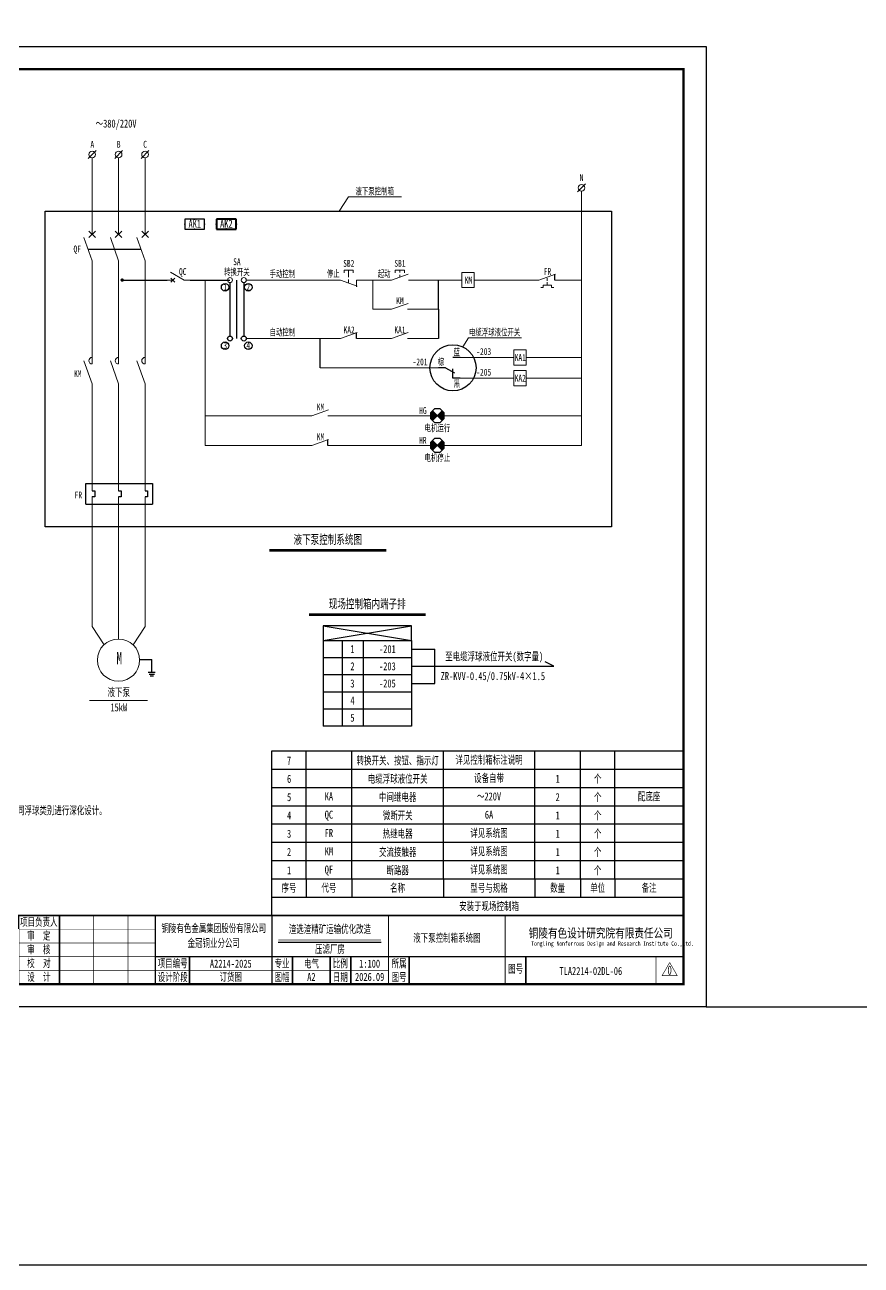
# Model space of a CAD drawing. Header units: millimetres. Extents: x 257344 to 1270023, y 272924 to 540726.
# Drawn here: x 736998 to 773584, y 272924 to 327158 of the extents above; entities that cross this region are included whole.
import ezdxf
from ezdxf.enums import TextEntityAlignment as Align

# ---------------------------------------------------------------- set-up
doc = ezdxf.new("R2010")
doc.units = ezdxf.units.MM
doc.linetypes.add('DASHED', pattern=[0.75, 0.5, -0.25])
doc.linetypes.add('常规', pattern=[20, 10, 0, 10])
for name, color, linetype, lineweight in [('01', 7, 'Continuous', 50), ('1轮廓实线层', 7, 'Continuous', 18), ('_0', 7, 'Continuous', 25), ('CAXA0层', 7, 'Continuous', 25), ('MX', 3, 'Continuous', 0), ('SW', 8, 'Continuous', 20), ('TEXT', 4, 'Continuous', 0)]:
    doc.layers.add(name, color=color, linetype=linetype, lineweight=lineweight)
for name, color, linetype in [('4虚线层', 6, 'DASHED'), ('动力平面导线层', 3, '常规'), ('动力平面设备层', 1, 'Continuous'), ('图框', 7, 'Continuous'), ('标注-照明', 7, 'Continuous'), ('照明平面导线层', 3, 'Continuous'), ('照明平面设备层', 1, 'Continuous'), ('电气-接地设计-接地线', 3, '接地线')]:
    doc.layers.add(name, color=color, linetype=linetype)
doc.styles.add('HZ', font='', dxfattribs={"width": 0.75})
doc.styles.add('标准', font='', dxfattribs={"width": 0.667})
doc.styles.get('HZ').set_extended_font_data('SimSun')
doc.styles.get('标准').set_extended_font_data('NSimSun')
doc.linetypes.add('接地线', pattern='A,500,[136,EESLTYPE.shx,S=100,R=0,X=0,Y=0],500,-200,60,-200', length=1460)

# ---------------------------------------------------------------- blocks, each defined once
blk = doc.blocks.new('HHG')
at = {"layer": '01', "color": 3, "lineweight": 30}
for p, q in [((320, 0), (0, 0)), ((320, 0), (708, -224)), ((959, 450), (640, 450)), ((640, -452), (640, -42)), ((959, -452), (640, -452))]:
    blk.add_line(p, q, dxfattribs=at)
blk = doc.blocks.new('*U31')
at = {"layer": '1轮廓实线层'}
for p, q in [((0, 5), (-3.5, 11.06)), ((0, 10), (-0.88, 10.88)), ((0, 15), (0, 10)), ((0, 10), (0.88, 10.88)), ((0, 10), (-0.88, 9.12)), ((0, 10), (0.88, 9.12)), ((0, 5), (0, 0))]:
    blk.add_line(p, q, dxfattribs=at)
blk = doc.blocks.new('PLA1')
at = {"color": 0, "linetype": 'ByBlock', "lineweight": -2}
for p, q in [((-500, 500), (-500, 0)), ((500, 500), (-500, 500)), ((-500, 0), (500, 0)), ((500, 0), (500, 500))]:
    blk.add_line(p, q, dxfattribs=at)
for p in [(-500, 250), (0, 500), (0, 0), (500, 250)]:
    blk.add_point(p, dxfattribs=at)
blk = doc.blocks.new('3')
at = {"layer": 'TEXT', "color": 7, "lineweight": 25, "style": 'HZ', "width": 0.75}
for s, height, p in [('铜陵有色设计研究院有限责任公司', 400, (221501, 249018)), ('Tongling Nonferrous Design and Research Institute Co.,Ltd.', 200, (221613, 248659))]:
    blk.add_text(s, height=height, dxfattribs=at).set_placement(p)
blk = doc.blocks.new('铜陵有色图签02')
at = {"layer": '图框', "linetype": 'Continuous', "lineweight": 50}
for p, q in [((-38401, 3003), (-38401, 1)), ((-29100, 3001), (-29100, 0))]:
    blk.add_line(p, q, dxfattribs=at)
at = {"layer": '图框', "color": 7, "linetype": 'Continuous', "lineweight": 25}
for p, q in [((-36201, 3010), (-36201, 9)), ((-34701, 3010), (-34701, 9)), ((-33401, 3017), (-33401, 16)), ((-31901, 3017), (-31901, 16)), ((-30601, 3017), (-30601, 16)), ((-29100, 1201), (-37501, 1201))]:
    blk.add_line(p, q, dxfattribs=at)
at = {"layer": '图框', "color": 7, "linetype": 'Continuous', "lineweight": 35}
for p, q in [((-27300, 3001), (-27300, 1)), ((-21600, 1197), (-21600, -3)), ((-17100, 1200), (-17100, 0)), ((-15450, 0), (-15450, 1200)), ((-14550, 1200), (-14550, 0)), ((-12000, 1201), (-12000, 1)), ((-6900, 1202), (-6900, 2))]:
    blk.add_line(p, q, dxfattribs=at)
at = {"layer": '图框', "lineweight": 25}
blk.add_line((-17723, 1830), (-13223, 1830), dxfattribs=at)
at = {"layer": '图框', "lineweight": 70, "const_width": 70}
blk.add_lwpolyline([(-17980, 3001), (0, 3001), (-38401, 3001)], dxfattribs=at)
at = {"layer": '图框', "color": 7, "linetype": 'Continuous', "lineweight": 25, "const_width": 25}
for points in [[(-37501, 3000), (-37501, 0)], [(-25800, 3001), (-25800, 1)], [(-24300, 3001), (-24300, 1)], [(-23100, 2401), (-37501, 2401)], [(-23100, 1801), (-37501, 1801)], [(-23100, 1201), (-29100, 1201)], [(-12900, 600), (-18000, 600), (-37501, 600)], [(-602, 943), (-932, 371), (-272, 371), (-602, 943)]]:
    blk.add_lwpolyline(points, dxfattribs=at)
at = {"layer": '图框', "linetype": 'Continuous', "lineweight": 50, "const_width": 50}
for points in [[(-23100, 3001), (-23100, 1)], [(-18000, 3000), (-18000, 0)]]:
    blk.add_lwpolyline(points, dxfattribs=at)
at = {"layer": '图框', "lineweight": 50, "const_width": 50}
for points in [[(-12900, 3001), (-12900, 1)], [(-7800, 3001), (-7800, 1)], [(0, 3000), (0, 0)], [(-23100, 1200), (0, 1200)]]:
    blk.add_lwpolyline(points, dxfattribs=at)
at = {"layer": '图框', "lineweight": 25, "const_width": 35}
blk.add_lwpolyline([(-17723, 1930), (-13223, 1930)], dxfattribs=at)
at = {"layer": '图框', "color": 7, "linetype": 'Continuous', "lineweight": 35, "const_width": 25}
blk.add_lwpolyline([(-1200, 1201), (-1200, 0)], dxfattribs=at)
at = {"layer": '图框', "linetype": 'Continuous', "lineweight": 70, "const_width": 70}
blk.add_lwpolyline([(-38401, 1), (0, 0)], dxfattribs=at)
at = {"layer": '图框', "lineweight": 25}
blk.add_blockref('3', (-228268, -246986), dxfattribs=at)
at = {"layer": 'TEXT', "color": 7, "lineweight": 25, "style": '标准', "width": 0.667}
for s, height, p in [('总  图', 300, (-36862, 2555)), ('建  筑', 300, (-34062, 2562)), ('热  工', 300, (-31262, 2562)), ('项目负责人', 350, (-28197, 2541)), ('会', 300, (-37942, 2054)), ('冶  炼', 300, (-36862, 1955)), ('化  工', 300, (-34062, 1962)), ('给排水', 300, (-31262, 1962)), ('审  定', 350, (-28197, 1941)), ('签', 300, (-37942, 1404)), ('选  矿', 300, (-36862, 1355)), ('暖  通', 300, (-34062, 1362)), ('自  控', 300, (-31262, 1362)), ('审  核', 350, (-28197, 1341)), ('栏', 300, (-37942, 754)), ('采  矿', 300, (-36862, 754)), ('机  械', 300, (-34062, 761)), ('电  气', 300, (-31262, 761)), ('校  对', 350, (-28197, 741)), ('项目编号', 350, (-22343, 730)), ('专业', 350, (-17559, 730)), ('比例', 350, (-15009, 730)), ('所属', 350, (-12438, 730)), ('图号', 350, (-7339, 495)), ('专  业', 300, (-36862, 170)), ('签  字', 300, (-35449, 170)), ('专  业', 300, (-34062, 177)), ('签  字', 300, (-32649, 177)), ('专  业', 300, (-31262, 177)), ('签  字', 300, (-29849, 177)), ('设  计', 350, (-28197, 139)), ('设计阶段', 350, (-22343, 130)), ('图幅', 350, (-17559, 130)), ('日期', 350, (-15009, 130)), ('图号', 350, (-12438, 130))]:
    blk.add_text(s, height=height, dxfattribs=at).set_placement(p, align=Align.CENTER)

msp = doc.modelspace()

# ---------------------------------------------------------------- hatches: boundary and pattern name
at = {"linetype": 'ByBlock', "lineweight": 25}
h = msp.add_hatch(dxfattribs=at)
h.set_pattern_fill('ANSI31', color=3, scale=184.8, style=0)
h.set_pattern_definition([(45, (190640.306, 312262.293), (-16.3341666, 16.3341666), [])])
h.paths.add_polyline_path([(755042.7, 310067.3), (754833.8, 310276.6, 0.1991281), (754747, 310067.3, 0.1986966), (754833.4, 309858.4)])
h.paths.add_polyline_path([(755251.9, 310276.2), (755042.7, 310067.3), (755251.6, 309858.1, 0.1991281), (755338.3, 310067.3, 0.1986966)])
h = msp.add_hatch(dxfattribs=at)
h.set_pattern_fill('ANSI31', color=1, scale=184.8, style=0)
h.set_pattern_definition([(45, (190640.22, 310962.293), (-16.3341666, 16.3341666), [])])
h.paths.add_polyline_path([(755042.6, 308767.3), (754833.7, 308976.6, 0.1991281), (754746.9, 308767.3, 0.1986966), (754833.3, 308558.4)])
h.paths.add_polyline_path([(755251.8, 308976.2), (755042.6, 308767.3), (755251.5, 308558.1, 0.1991281), (755338.3, 308767.3, 0.1986966)])

# ---------------------------------------------------------------- linework, layer by layer
at = {"color": 0, "linetype": 'ByBlock', "lineweight": 20}
for p, q in [((759487.6, 315995.8), (756655.8, 315995.8)), ((759563.7, 315669.5), (759672.2, 315669.5)), ((759672.2, 315669.5), (759672.2, 315778)), ((759672.2, 315778), (760034, 315778)), ((759853.1, 316086.2), (759853.1, 315965.6)), ((759853.1, 315898.6), (759853.1, 315778)), ((760034, 315778), (760034, 315669.5)), ((760034, 315669.5), (760142.5, 315669.5)), ((761349, 312611.2), (758925.2, 312611.2)), ((761349, 311709.3), (758925.2, 311709.3))]:
    msp.add_line(p, q, dxfattribs=at)
at = {"color": 3, "linetype": 'ByBlock', "lineweight": 25}
for p, q in [((755251.9, 310276.2), (754833.4, 309858.4)), ((755251.6, 309858.1), (754833.8, 310276.6)), ((750045.3, 300885.6), (753912.4, 300234.8)), ((750045.3, 300234.8), (753912.4, 300885.6)), ((750045.3, 300234.8), (750045.3, 296485.8)), ((750045.3, 300234.8), (753912.4, 300234.8)), ((750881.2, 300234.8), (750881.2, 296485.8)), ((751800.6, 300234.8), (751800.6, 296485.8)), ((753912.4, 300234.8), (753912.4, 296485.8)), ((753912.4, 299485), (750045.3, 299485)), ((753912.4, 298735.2), (750045.3, 298735.2)), ((753912.4, 297985.4), (750045.3, 297985.4)), ((753912.4, 297235.6), (750045.3, 297235.6)), ((753912.4, 296485.8), (750045.3, 296485.8))]:
    msp.add_line(p, q, dxfattribs=at)
at = {"color": 1, "linetype": 'ByBlock', "lineweight": 25}
for p, q in [((755251.8, 308976.2), (754833.3, 308558.4)), ((755251.5, 308558.1), (754833.7, 308976.6))]:
    msp.add_line(p, q, dxfattribs=at)
at = {"linetype": 'ByBlock'}
for p, q in [((739665.5, 307099.4), (742587.9, 307099.4)), ((739665.5, 306194.5), (739665.5, 307099.4)), ((742587.9, 307099.4), (742587.9, 306194.5)), ((739947.4, 306775.1), (740055.2, 306775.1)), ((740055.2, 306518.8), (739947.4, 306518.8)), ((740055.2, 306775.1), (740055.2, 306518.8)), ((741102.3, 306775.1), (741210.1, 306775.1)), ((741210.1, 306518.8), (741102.3, 306518.8)), ((741210.1, 306775.1), (741210.1, 306518.8)), ((742257.2, 306775.1), (742365, 306775.1)), ((742365, 306518.8), (742257.2, 306518.8)), ((742365, 306775.1), (742365, 306518.8)), ((739665.5, 306194.5), (742587.9, 306194.5))]:
    msp.add_line(p, q, dxfattribs=at)
at = {"color": 1, "linetype": 'ByBlock'}
for p, q in [((753912.4, 299859.9), (754931.3, 299859.9)), ((754931.3, 298360.3), (754931.3, 299859.9)), ((753912.4, 299110.1), (754931.3, 299110.1)), ((754931.3, 299110.1), (760132.6, 299110.1)), ((753912.4, 298360.3), (754931.3, 298360.3))]:
    msp.add_line(p, q, dxfattribs=at)
at = {"color": 3}
msp.add_line((766808.8, 284214.5), (776808.8, 284214.5), dxfattribs=at)
msp.add_lwpolyline([(267543.6, 342923.7), (1270023.5, 342923.7), (1270023.5, 272923.7), (267543.6, 272923.7)], close=True, dxfattribs=at)
at = {"color": 7, "linetype": 'ByBlock', "lineweight": 20, "const_width": 75}
msp.add_lwpolyline([(741219.7, 315995.8, 1), (741294.7, 315995.8, 1)], format="xyb", close=True, dxfattribs=at)
at = {"color": 3, "linetype": 'ByBlock', "lineweight": 25}
for points in [[(754920.2, 310363), (754747, 310189.8), (754747, 309944.9), (754920.2, 309771.7), (755165.1, 309771.7), (755338.3, 309944.9), (755338.3, 310189.8), (755165.1, 310363)], [(750045.3, 300234.8), (753912.4, 300234.8), (753912.4, 300885.6), (750045.3, 300885.6)]]:
    msp.add_lwpolyline(points, close=True, dxfattribs=at)
at = {"color": 1, "linetype": 'ByBlock', "lineweight": 25}
msp.add_lwpolyline([(754920.1, 309063), (754746.9, 308889.8), (754746.9, 308644.9), (754920.1, 308471.7), (755165.1, 308471.7), (755338.3, 308644.9), (755338.3, 308889.8), (755165.1, 309063)], close=True, dxfattribs=at)
at = {"layer": '4虚线层', "linetype": 'ByBlock', "ltscale": 0.1}
msp.add_circle((755727.5, 312161.4), 1008.5, dxfattribs=at)
at = {"layer": '_0', "color": 0, "linetype": 'ByBlock', "ltscale": 500}
msp.add_line((739767, 317345.9), (742076.7, 317345.9), dxfattribs=at)
at = {"layer": '_0', "color": 0, "linetype": 'ByBlock'}
msp.add_line((742020.3, 299404.6), (742552.6, 299404.6), dxfattribs=at)
at = {"layer": '_0', "linetype": 'ByBlock'}
msp.add_line((742552.6, 298856.2), (742552.6, 299408.6), dxfattribs=at)
at = {"layer": 'CAXA0层', "color": 2, "linetype": 'ByBlock', "lineweight": 40}
msp.add_line((747701.3, 304202), (752799.5, 304202), dxfattribs=at)
at = {"layer": 'CAXA0层', "color": 2, "linetype": 'ByBlock', "lineweight": 0}
msp.add_line((747701.3, 304136.5), (752799.5, 304136.5), dxfattribs=at)
at = {"layer": 'CAXA0层', "color": 3, "linetype": 'ByBlock', "lineweight": 40}
msp.add_line((749429.8, 301389.1), (754527.9, 301389.1), dxfattribs=at)
at = {"layer": 'CAXA0层', "color": 3, "linetype": 'ByBlock', "lineweight": 0}
msp.add_line((749429.8, 301323.6), (754527.9, 301323.6), dxfattribs=at)
at = {"layer": 'CAXA0层', "linetype": 'ByBlock', "lineweight": 0}
msp.add_line((739822.2, 297606.8), (742371.3, 297606.8), dxfattribs=at)
at = {"layer": 'MX', "color": 7, "linetype": 'ByBlock', "lineweight": 20}
for p, q in [((739774.2, 321316.6), (740120.7, 321663.1)), ((740929.1, 321316.6), (741275.5, 321663.1)), ((742083.9, 321316.6), (742430.4, 321663.1)), ((739947.4, 321345.6), (739947.4, 317995.5)), ((741102.3, 321345.6), (741102.3, 317995.5)), ((742257.2, 321345.6), (742257.2, 317995.5)), ((761175.7, 319856.8), (761522.1, 320203.3)), ((739947.4, 316840.6), (739586.5, 317851.1)), ((740091.8, 318139.8), (739803.1, 317851.1)), ((740091.8, 317851.1), (739803.1, 318139.8)), ((741102.3, 316840.6), (740741.4, 317851.1)), ((741246.7, 318139.8), (740957.9, 317851.1)), ((741246.7, 317851.1), (740957.9, 318139.8)), ((742257.2, 316840.6), (741896.3, 317851.1)), ((742401.5, 318139.8), (742112.8, 317851.1)), ((742401.5, 317851.1), (742112.8, 318139.8)), ((739947.4, 312328), (739947.4, 316850.8)), ((741102.3, 312328), (741102.3, 316850.8)), ((742257.2, 312328), (742257.2, 316850.8)), ((739947.4, 311461.8), (739586.5, 312472.4)), ((741102.3, 311461.8), (740741.4, 312472.4)), ((742257.2, 311461.8), (741896.3, 312472.4)), ((739947.4, 306775.1), (739947.4, 311461.8)), ((741102.3, 311461.8), (741102.3, 306775.1)), ((742257.2, 311461.8), (742257.2, 306775.1)), ((739947.4, 306527.6), (739947.4, 300848.3)), ((741102.3, 306518.8), (741102.3, 300302.5)), ((742257.2, 306518.8), (742257.2, 300848.3)), ((739947.4, 300848.3), (740473.7, 300050.5)), ((742257.2, 300848.3), (741730.9, 300050.5))]:
    msp.add_line(p, q, dxfattribs=at)
for centre, radius in [((739947.4, 321489.8), 144.4), ((741102.3, 321489.8), 144.4), ((742257.2, 321489.8), 144.4), ((761348.9, 320030.1), 144.4), ((741096.8, 299378.6), 923.9)]:
    msp.add_circle(centre, radius, dxfattribs=at)
for centre in [(739947.4, 312472.4), (741102.3, 312472.4), (742257.2, 312472.4)]:
    msp.add_arc(centre, 144.4, 90, 269.99999, dxfattribs=at)
at = {"layer": 'SW', "color": 7, "linetype": 'ByBlock', "lineweight": 25}
for p, q in [((747808.8, 295414.9), (749308.8, 295414.9)), ((747808.8, 294614.9), (747808.8, 295414.9)), ((749308.8, 295414.9), (751308.8, 295414.9)), ((749308.8, 294614.9), (749308.8, 295414.9)), ((751308.8, 295414.9), (755308.8, 295414.9)), ((751308.8, 294614.9), (751308.8, 295414.9)), ((755308.8, 295414.9), (759308.8, 295414.9)), ((755308.8, 294614.9), (755308.8, 295414.9)), ((759308.8, 295414.9), (761308.8, 295414.9)), ((759308.8, 294614.9), (759308.8, 295414.9)), ((761308.8, 295414.9), (762808.8, 295414.9)), ((761308.8, 294614.9), (761308.8, 295414.9)), ((762808.8, 295414.9), (765808.8, 295414.9)), ((762808.8, 294614.9), (762808.8, 295414.9)), ((747808.8, 294614.9), (749308.8, 294614.9)), ((747808.8, 293814.9), (747808.8, 294614.9)), ((749308.8, 294614.9), (751308.8, 294614.9)), ((749308.8, 293814.9), (749308.8, 294614.9)), ((751308.8, 294614.9), (755308.8, 294614.9)), ((751308.8, 293814.9), (751308.8, 294614.9)), ((755308.8, 294614.9), (759308.8, 294614.9)), ((755308.8, 293814.9), (755308.8, 294614.9)), ((759308.8, 294614.9), (761308.8, 294614.9)), ((759308.8, 293814.9), (759308.8, 294614.9)), ((761308.8, 294614.9), (762808.8, 294614.9)), ((761308.8, 293814.9), (761308.8, 294614.9)), ((762808.8, 294614.9), (765808.8, 294614.9)), ((762808.8, 293814.9), (762808.8, 294614.9)), ((747808.8, 293814.9), (749308.8, 293814.9)), ((747808.8, 293014.9), (747808.8, 293814.9)), ((749308.8, 293814.9), (751308.8, 293814.9)), ((749308.8, 293014.9), (749308.8, 293814.9)), ((751308.8, 293814.9), (755308.8, 293814.9)), ((751308.8, 293014.9), (751308.8, 293814.9)), ((755308.8, 293814.9), (759308.8, 293814.9)), ((755308.8, 293014.9), (755308.8, 293814.9)), ((759308.8, 293814.9), (761308.8, 293814.9)), ((759308.8, 293014.9), (759308.8, 293814.9)), ((761308.8, 293814.9), (762808.8, 293814.9)), ((761308.8, 293014.9), (761308.8, 293814.9)), ((762808.8, 293814.9), (765808.8, 293814.9)), ((762808.8, 293014.9), (762808.8, 293814.9)), ((747808.8, 293014.9), (749308.8, 293014.9)), ((747808.8, 292214.9), (747808.8, 293014.9)), ((749308.8, 293014.9), (751308.8, 293014.9)), ((749308.8, 292214.9), (749308.8, 293014.9)), ((751308.8, 293014.9), (755308.8, 293014.9)), ((751308.8, 292214.9), (751308.8, 293014.9)), ((755308.8, 293014.9), (759308.8, 293014.9)), ((755308.8, 292214.9), (755308.8, 293014.9)), ((759308.8, 293014.9), (761308.8, 293014.9)), ((759308.8, 292214.9), (759308.8, 293014.9)), ((761308.8, 293014.9), (762808.8, 293014.9)), ((761308.8, 292214.9), (761308.8, 293014.9)), ((762808.8, 293014.9), (765808.8, 293014.9)), ((762808.8, 292214.9), (762808.8, 293014.9)), ((747808.8, 292214.9), (749308.8, 292214.9)), ((747808.8, 291414.9), (747808.8, 292214.9)), ((749308.8, 292214.9), (751308.8, 292214.9)), ((749308.8, 291414.9), (749308.8, 292214.9)), ((751308.8, 292214.9), (755308.8, 292214.9)), ((751308.8, 291414.9), (751308.8, 292214.9)), ((755308.8, 292214.9), (759308.8, 292214.9)), ((755308.8, 291414.9), (755308.8, 292214.9)), ((759308.8, 292214.9), (761308.8, 292214.9)), ((759308.8, 291414.9), (759308.8, 292214.9)), ((761308.8, 292214.9), (762808.8, 292214.9)), ((761308.8, 291414.9), (761308.8, 292214.9)), ((762808.8, 292214.9), (765808.8, 292214.9)), ((762808.8, 291414.9), (762808.8, 292214.9)), ((747808.8, 291414.9), (749308.8, 291414.9)), ((747808.8, 290614.9), (747808.8, 291414.9)), ((749308.8, 291414.9), (751308.8, 291414.9)), ((749308.8, 290614.9), (749308.8, 291414.9)), ((751308.8, 291414.9), (755308.8, 291414.9)), ((751308.8, 290614.9), (751308.8, 291414.9)), ((755308.8, 291414.9), (759308.8, 291414.9)), ((755308.8, 290614.9), (755308.8, 291414.9)), ((759308.8, 291414.9), (761308.8, 291414.9)), ((759308.8, 290614.9), (759308.8, 291414.9)), ((761308.8, 291414.9), (762808.8, 291414.9)), ((761308.8, 290614.9), (761308.8, 291414.9)), ((762808.8, 291414.9), (765808.8, 291414.9)), ((762808.8, 290614.9), (762808.8, 291414.9)), ((747808.8, 290614.9), (749308.8, 290614.9)), ((747808.8, 289814.9), (747808.8, 290614.9)), ((749308.8, 290614.9), (751308.8, 290614.9)), ((749308.8, 289814.9), (749308.8, 290614.9)), ((751308.8, 290614.9), (755308.8, 290614.9)), ((751308.8, 289814.9), (751308.8, 290614.9)), ((755308.8, 290614.9), (759308.8, 290614.9)), ((755308.8, 289814.9), (755308.8, 290614.9)), ((759308.8, 290614.9), (761308.8, 290614.9)), ((759308.8, 289814.9), (759308.8, 290614.9)), ((761308.8, 290614.9), (762808.8, 290614.9)), ((761308.8, 289814.9), (761308.8, 290614.9)), ((762808.8, 290614.9), (765808.8, 290614.9)), ((762808.8, 289814.9), (762808.8, 290614.9)), ((747808.8, 289014.9), (747808.8, 289814.9)), ((747808.8, 289814.9), (765808.8, 289814.9)), ((749308.8, 289814.9), (749308.8, 289014.9)), ((751308.8, 289814.9), (751308.8, 289014.9)), ((755308.8, 289814.9), (755308.8, 289014.9)), ((759308.8, 289814.9), (759308.8, 289014.9)), ((761308.8, 289814.9), (761308.8, 289014.9)), ((762808.8, 289814.9), (762808.8, 289014.9)), ((747808.8, 289014.9), (765808.8, 289014.9)), ((747808.8, 288214.9), (747808.8, 289014.9))]:
    msp.add_line(p, q, dxfattribs=at)
at = {"layer": 'TEXT', "color": 7, "linetype": 'ByBlock', "ltscale": 100}
for centre in [(745972.9, 315995.8), (746576.3, 315995.8)]:
    msp.add_circle(centre, 109.7, dxfattribs=at)
at = {"layer": '动力平面导线层', "color": 0, "linetype": 'ByBlock', "lineweight": -3, "ltscale": 100}
for p, q in [((760189.3, 315995.8), (760189.3, 316257.2)), ((751512.6, 313439.5), (751512.6, 313700.9)), ((750257.9, 308767.3), (750257.9, 309028.8))]:
    msp.add_line(p, q, dxfattribs=at)
at = {"layer": '动力平面导线层', "color": 0, "linetype": 'ByBlock'}
for p, q in [((755086.9, 314717.6), (755086.9, 313439.5)), ((749921.8, 312161.4), (749921.8, 313439.5))]:
    msp.add_line(p, q, dxfattribs=at)
at = {"layer": '动力平面导线层', "color": 4, "linetype": 'ByBlock'}
msp.add_lwpolyline([(737888.3, 319006.8), (762661.7, 319006.8), (762661.7, 305209.5), (737888.3, 305209.5)], close=True, dxfattribs=at)
at = {"layer": '动力平面设备层', "color": 0, "linetype": 'ByBlock', "lineweight": -3, "ltscale": 100}
for p, q in [((742397.8, 298856.2), (742707.4, 298856.2)), ((742439.5, 298772), (742665.6, 298772)), ((742481.2, 298687.8), (742623.9, 298687.8))]:
    msp.add_line(p, q, dxfattribs=at)
at = {"layer": '动力平面设备层', "color": 1, "linetype": 'ByBlock', "lineweight": -3, "ltscale": 100}
msp.add_line((760132.6, 299110.1), (759756, 299303.3), dxfattribs=at)
at = {"layer": '图框', "linetype": 'Continuous', "lineweight": 100, "const_width": 100}
msp.add_lwpolyline([(709908.8, 285214.5), (765808.8, 285214.5), (765808.8, 325214.5), (709908.8, 325214.5)], close=True, dxfattribs=at)
at = {"layer": '标注-照明', "linetype": 'ByBlock', "lineweight": 25, "ltscale": 100}
for p, q in [((741257.2, 315995.8), (743225, 315995.8)), ((744225, 315995.8), (745969.2, 315995.8)), ((745972.9, 315886), (745972.9, 313549.2)), ((746576.3, 315886), (746576.3, 313549.2))]:
    msp.add_line(p, q, dxfattribs=at)
at = {"layer": '标注-照明', "color": 0, "linetype": 'ByBlock', "lineweight": 25, "ltscale": 100}
msp.add_line((746274.8, 313439.5), (746274.8, 315995.8), dxfattribs=at)
at = {"layer": '标注-照明', "linetype": 'ByBlock', "lineweight": 25, "ltscale": 100}
for centre, radius in [((745759.6, 315680.4), 164.8), ((746775.8, 315680.4), 164.8), ((745972.9, 313439.5), 109.7), ((746576.3, 313439.5), 109.7), ((745759.6, 313124.2), 164.8), ((746775.8, 313124.2), 164.8)]:
    msp.add_circle(centre, radius, dxfattribs=at)
at = {"layer": '照明平面导线层', "color": 4, "linetype": 'ByBlock', "lineweight": 20}
for q in [(750745.6, 319006.8), (753476.8, 319631.4)]:
    msp.add_line((751153.7, 319631.4), q, dxfattribs=at)
at = {"layer": '照明平面导线层', "color": 0, "linetype": 'ByBlock', "lineweight": 20}
for p, q in [((761349, 308767.3), (761348.9, 319885.7)), ((751161.7, 316226.9), (751161.7, 316427.4)), ((751161.7, 316121.1), (751161.7, 316221.3)), ((753034.2, 315995.8), (753765.3, 316257.2)), ((753399.8, 316327.1), (753399.8, 316427.4)), ((753399.8, 316126.5), (753399.8, 316221.7)), ((759487.6, 315995.8), (760218.7, 316257.2)), ((744893.6, 315995.8), (744893.7, 308767.3)), ((746686.1, 315995.8), (750810.8, 315995.8)), ((750810.8, 315995.8), (751542, 315734.3)), ((751161.7, 315870.3), (751161.7, 316020.8)), ((753034.2, 315995.8), (751512.6, 315995.8)), ((751512.6, 315995.8), (751512.6, 315694.5)), ((752223.2, 315995.8), (752223.2, 314717.6)), ((753776.9, 315995.8), (756120, 315995.8)), ((760189.3, 315995.8), (761348.9, 315995.8)), ((753034.2, 314717.6), (752223.2, 314717.6)), ((753034.2, 314717.6), (753765.3, 314979.1)), ((753736, 314717.6), (755086.9, 314717.6)), ((750810.8, 313439.5), (751542, 313700.9)), ((753034.2, 313439.5), (753765.3, 313700.9)), ((746686.1, 313439.5), (750810.8, 313439.5)), ((751512.6, 313439.5), (753034.2, 313439.5)), ((753736, 313439.5), (755086.9, 313439.5)), ((756046.3, 312611.2), (758389.4, 312611.2)), ((749921.8, 312161.4), (755086.9, 312161.4)), ((756046.3, 311709.3), (758389.4, 311709.3)), ((749556.3, 310067.3), (750287.4, 310328.8)), ((744893.6, 310067.3), (749556.3, 310067.3)), ((750258, 310067.3), (754747, 310067.3)), ((755338.3, 310067.3), (761349.1, 310067.3)), ((744893.6, 308767.3), (749556.2, 308767.3)), ((749556.2, 308767.3), (750287.3, 309028.8)), ((750257.9, 308767.3), (754746.9, 308767.3)), ((755338.3, 308767.3), (761349, 308767.3))]:
    msp.add_line(p, q, dxfattribs=at)
at = {"layer": '照明平面导线层', "color": 6, "linetype": 'ByBlock', "lineweight": 20}
for q in [(756155.1, 313074.7), (758722.5, 313469)]:
    msp.add_line((756399.3, 313469), q, dxfattribs=at)
at = {"layer": '照明平面导线层', "color": 0, "linetype": 'ByBlock', "lineweight": 20}
for points in [[(751362.2, 316307.1), (751362.2, 316427.4), (750961.2, 316427.4), (750961.2, 316307.1)], [(753600.3, 316307.1), (753600.3, 316427.4), (753199.3, 316427.4), (753199.3, 316307.1)]]:
    msp.add_lwpolyline(points, dxfattribs=at)
for points in [[(756120, 316326.5), (756655.8, 316326.5), (756655.8, 315665), (756120, 315665)], [(758389.4, 312942), (758925.2, 312942), (758925.2, 312280.5), (758389.4, 312280.5)], [(758389.4, 312040.1), (758925.2, 312040.1), (758925.2, 311378.5), (758389.4, 311378.5)]]:
    msp.add_lwpolyline(points, close=True, dxfattribs=at)
at = {"layer": '照明平面设备层', "color": 0, "lineweight": -3, "ltscale": 100}
msp.add_lwpolyline([(707408.8, 326214.5), (766808.8, 326214.5), (766808.8, 284214.5), (707408.8, 284214.5)], close=True, dxfattribs=at)
at = {"layer": '电气-接地设计-接地线', "color": 0, "linetype": 'ByBlock', "lineweight": -3}
msp.add_line((755086.9, 314717.6), (755086.9, 315995.8), dxfattribs=at)

# ---------------------------------------------------------------- block references
at = {"layer": '_0', "color": 3, "linetype": 'ByBlock', "xscale": -100, "yscale": 100, "zscale": 100, "rotation": 90}
msp.add_blockref('*U31', (744475, 315995.8), dxfattribs=at)
at = {"layer": '动力平面导线层', "color": 0, "linetype": 'ByBlock'}
msp.add_blockref('HHG', (755086.9, 312161.4), dxfattribs=at)
at = {"layer": '图框', "lineweight": 25}
msp.add_blockref('铜陵有色图签02', (765808.8, 285214.5), dxfattribs=at)
at = {"layer": '照明平面设备层', "color": 1, "linetype": 'ByBlock', "lineweight": 30, "xscale": 0.8640000019222498, "yscale": 0.8640000000596046, "zscale": 0.8640000000000001}
msp.add_blockref('PLA1', (744423.7, 318228.4), dxfattribs=at)
at = {"layer": '照明平面设备层', "color": 1, "lineweight": 40, "xscale": 0.8640000005252659, "yscale": 0.8640000005252659, "zscale": 0.8640000000000001}
msp.add_blockref('PLA1', (745813.4, 318228.4), dxfattribs=at)

# ---------------------------------------------------------------- texts
at = {"layer": 'SW', "color": 7, "linetype": 'ByBlock', "lineweight": 25, "style": '标准', "width": 0.667}
for s, p in [('AK1', (744432.3, 318283.6)), ('1', (751329.5, 299685)), ('-201', (752858.7, 299685)), ('至电缆浮球液位开关(数字量)', (757530.5, 299367.3)), ('2', (751329.5, 298935.2)), ('-203', (752858.7, 298935.2)), ('ZR-KVV-0.45/0.75kV-4×1.5', (757473.5, 298507.3)), ('3', (751329.5, 298185.4)), ('-205', (752858.7, 298185.4)), ('4', (751329.5, 297435.6)), ('5', (751329.5, 296685.8)), ('7', (748558.8, 294814.9)), ('转换开关、按钮、指示灯', (753308.8, 294814.9)), ('详见控制箱标注说明', (757304.9, 294845.8)), ('6', (748558.8, 294014.9)), ('电缆浮球液位开关', (753308.8, 294014.9)), ('设备自带', (757304.9, 294045.8)), ('1', (760308.8, 294014.9)), ('个', (762058.8, 294014.9)), ('5', (748558.8, 293214.9)), ('KA', (750299.9, 293245.8)), ('中间继电器', (753308.8, 293214.9)), ('～220V', (757304.9, 293245.8)), ('2', (760308.8, 293214.9)), ('个', (762058.8, 293214.9)), ('配底座', (764304.9, 293245.8)), ('4', (748558.8, 292414.9)), ('QC', (750299.9, 292445.8)), ('微断开关', (753308.8, 292414.9)), ('6A', (757304.9, 292445.8)), ('1', (760308.8, 292414.9)), ('个', (762058.8, 292414.9)), ('3', (748558.8, 291614.9)), ('FR', (750299.9, 291645.8)), ('热继电器', (753308.8, 291614.9)), ('详见系统图', (757304.9, 291645.8)), ('1', (760308.8, 291614.9)), ('个', (762058.8, 291614.9)), ('详见系统图', (757304.9, 290845.8)), ('2', (748558.8, 290814.9)), ('KM', (750299.9, 290845.8)), ('交流接触器', (753308.8, 290814.9)), ('1', (760308.8, 290814.9)), ('个', (762058.8, 290814.9)), ('1', (748558.8, 290014.9)), ('QF', (750299.9, 290045.8)), ('断路器', (753308.8, 290014.9)), ('详见系统图', (757304.9, 290045.8)), ('1', (760308.8, 290014.9)), ('个', (762058.8, 290014.9)), ('序号', (748556.9, 289245.8)), ('代号', (750299.9, 289245.8)), ('名称', (753304.9, 289245.8)), ('型号与规格', (757304.9, 289245.8)), ('数量', (760304.9, 289245.8)), ('单位', (762054.9, 289245.8)), ('备注', (764304.9, 289245.8)), ('安装于现场控制箱', (757304.9, 288445.8))]:
    msp.add_text(s, height=350, dxfattribs=at).set_placement(p, align=Align.CENTER)
at = {"layer": 'SW', "color": 7, "linetype": 'Continuous', "lineweight": 25, "style": '标准', "width": 0.667}
msp.add_text('AK2', height=350, dxfattribs=at).set_placement((745813.4, 318283.6), align=Align.CENTER)
at = {"layer": 'SW', "color": 2, "linetype": 'ByBlock', "lineweight": 25, "style": '标准', "width": 0.667}
msp.add_text('液下泵控制系统图', height=400, dxfattribs=at).set_placement((750250.2, 304457), align=Align.CENTER)
at = {"layer": 'SW', "color": 3, "linetype": 'ByBlock', "lineweight": 25, "style": '标准', "width": 0.667}
msp.add_text('现场控制箱内端子排', height=400, dxfattribs=at).set_placement((751978.6, 301644.1), align=Align.CENTER)
at = {"layer": 'SW', "color": 4, "linetype": 'ByBlock', "lineweight": 25, "style": '标准', "width": 0.667}
for s, p in [('液下泵', (741108.2, 297802.2)), ('15kW', (741108.2, 297138.6))]:
    msp.add_text(s, height=350, dxfattribs=at).set_placement(p, align=Align.CENTER)
at = {"layer": 'SW', "color": 4, "linetype": 'Continuous', "lineweight": 25, "style": '标准', "width": 0.667}
for s, height, p in [('铜陵有色金属集团股份有限公司', 350, (745262.7, 287482.6)), ('渣选渣精矿运输优化改造', 350, (750345.6, 287445.5)), ('液下泵控制箱系统图', 350, (755459.7, 287061.4)), ('金冠铜业分公司', 350, (745262.7, 286834.9)), ('压滤厂房', 350, (750345.6, 286568.8)), ('A2214-2025', 350, (746008.2, 285934.2)), ('电气', 350, (749533, 285934.2)), ('1:100', 350, (752083, 285934.2)), ('TLA2214-02DL-06', 350, (761758.1, 285611)), ('0', 400, (765206.6, 285622.4)), ('A2', 350, (749533, 285354.5)), ('2026.09', 350, (752083, 285354.5))]:
    msp.add_text(s, height=height, dxfattribs=at).set_placement(p, align=Align.CENTER)
at = {"layer": 'SW', "color": 1, "linetype": 'Continuous', "lineweight": 25, "style": '标准', "width": 0.667}
msp.add_text('订货图', height=350, dxfattribs=at).set_placement((746008.2, 285354.5), align=Align.CENTER)
at = {"layer": 'SW', "color": 0, "linetype": 'ByBlock', "lineweight": 25, "insert": (728249.3, 294736.8), "char_height": 350, "width": 14917.231, "attachment_point": 1, "style": '标准'}
msp.add_mtext('设计说明：\\P{\\W0.7;    1、\\W0.667;\\C7;本型号控制箱共有1个，控制2台液下泵。\\P\\W0.7;\\C0;    2、\\W0.667;\\C7;控制箱采用聚碳酸酯材质，防护等级IP54。\\P\\W0.7;\\C0;    3、\\W0.667;\\C7;本控制原理图作为参考，电气设备成套商可根据不同浮球类别进行深化设计。}', dxfattribs=at)
at = {"layer": 'TEXT', "color": 7, "linetype": 'ByBlock', "ltscale": 100, "style": '标准', "width": 0.667}
for s, height, p in [('～380/220V', 350, (740991.6, 322664.9)), ('A', 300, (739949.8, 321784.4)), ('B', 300, (741104.7, 321784.4)), ('C', 300, (742259.5, 321784.4)), ('N', 300, (761351.3, 320324.7)), ('QF', 300, (739290.5, 317206.3)), ('SA', 300, (746275.8, 316647.3)), ('SB2', 300, (751169.9, 316576)), ('SB1', 300, (753407.9, 316576)), ('QC', 300, (743906.4, 316216)), ('转换开关', 300, (746275.8, 316198.2)), ('手动控制', 300, (748264.4, 316121.8)), ('停止', 300, (750492.4, 316126.5)), ('起动', 300, (752715.8, 316126.5)), ('FR', 300, (759861.3, 316225)), ('1', 300, (745765.3, 315541.1)), ('2', 300, (746770.4, 315541.1)), ('KM', 300, (756401.5, 315845.3)), ('KM', 300, (753407.9, 314946.9)), ('自动控制', 300, (748264.4, 313565.5)), ('KA2', 300, (751184.6, 313668.8)), ('KA1', 300, (753407.9, 313668.8)), ('3', 300, (745765.3, 312984.9)), ('4', 300, (746770.4, 312984.9)), ('蓝', 300, (755897.5, 312704.3)), ('棕', 300, (755203.9, 312273.7)), ('KA1', 300, (758670.8, 312460.8)), ('KM', 300, (739316.3, 311755.3)), ('KA2', 300, (758670.8, 311558.9)), ('黑', 300, (755897.5, 311326.5)), ('KM', 300, (749930, 310296.6)), ('HG', 300, (754409.5, 310139.5)), ('电机运行', 300, (755045.7, 309378.8)), ('KM', 300, (749929.9, 308996.6)), ('HR', 300, (754409.4, 308839.5)), ('电机停止', 300, (755045.6, 308078.8)), ('FR', 300, (739340.6, 306450.5)), ('M', 550, (741129.5, 299191.4))]:
    msp.add_text(s, height=height, dxfattribs=at).set_placement(p, align=Align.CENTER)
at = {"layer": 'TEXT', "color": 4, "linetype": 'ByBlock', "ltscale": 100, "style": '标准', "width": 0.667}
msp.add_text('液下泵控制箱', height=300, dxfattribs=at).set_placement((752303.2, 319732.9), align=Align.CENTER)
at = {"layer": 'TEXT', "color": 6, "linetype": 'ByBlock', "ltscale": 100, "style": '标准', "width": 0.667}
msp.add_text('电缆浮球液位开关', height=300, dxfattribs=at).set_placement((757548.9, 313570.5), align=Align.CENTER)
at = {"layer": 'TEXT', "color": 2, "linetype": 'ByBlock', "ltscale": 100, "style": '标准', "width": 0.667}
for s, p in [('-203', (757073.5, 312721.8)), ('-201', (754288.2, 312271.9)), ('-205', (757073.5, 311819.8))]:
    msp.add_text(s, height=300, dxfattribs=at).set_placement(p, align=Align.CENTER)

doc.saveas('drawing.dxf')
